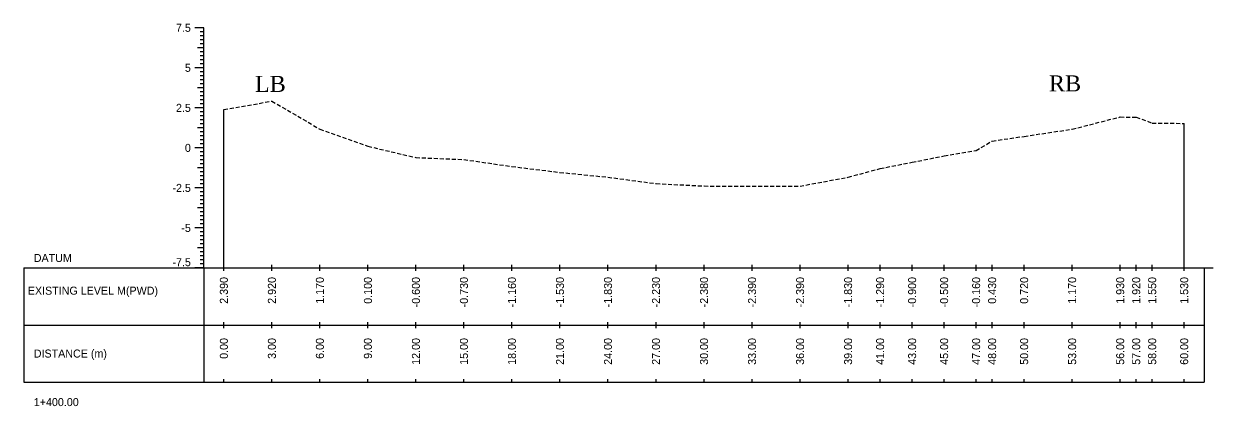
# Model space of a CAD drawing. Header units: inches. Extents: x 2527 to 3799, y -2520 to -1051.
# Drawn here: x 3209.5 to 3283.8, y -1367.1 to -1343.2 of the extents above; entities that cross this region are included whole.
import ezdxf
from ezdxf.enums import TextEntityAlignment as Align

# ---------------------------------------------------------------- set-up
doc = ezdxf.new("R2010")
doc.units = ezdxf.units.IN
doc.header["$MEASUREMENT"] = 0
doc.linetypes.add('HIDDEN', pattern=[0.375, 0.25, -0.125])
doc.layers.add('CS_Drawing', color=7, linetype='Continuous')
doc.layers.add('GL', color=3, linetype='HIDDEN')
doc.styles.add('romans', font='romans.shx')

msp = doc.modelspace()

# ---------------------------------------------------------------- linework, layer by layer
at = {"layer": 'CS_Drawing'}
for p, q in [((3220.741, -1343.485), (3220.179, -1343.485)), ((3220.741, -1343.485), (3220.347, -1343.485)), ((3220.741, -1343.485), (3220.516, -1343.485)), ((3220.741, -1358.485), (3220.741, -1343.485)), ((3220.741, -1343.735), (3220.516, -1343.735)), ((3220.741, -1343.985), (3220.516, -1343.985)), ((3220.741, -1344.235), (3220.516, -1344.235)), ((3220.741, -1344.735), (3220.347, -1344.735)), ((3220.741, -1344.485), (3220.516, -1344.485)), ((3220.741, -1344.735), (3220.516, -1344.735)), ((3220.741, -1344.985), (3220.516, -1344.985)), ((3220.741, -1345.235), (3220.516, -1345.235)), ((3220.741, -1345.485), (3220.516, -1345.485)), ((3220.741, -1345.735), (3220.516, -1345.735)), ((3220.741, -1345.985), (3220.179, -1345.985)), ((3220.741, -1345.985), (3220.347, -1345.985)), ((3220.741, -1345.985), (3220.516, -1345.985)), ((3220.741, -1346.235), (3220.516, -1346.235)), ((3220.741, -1346.485), (3220.516, -1346.485)), ((3220.741, -1347.235), (3220.347, -1347.235)), ((3220.741, -1346.735), (3220.516, -1346.735)), ((3220.741, -1346.985), (3220.516, -1346.985)), ((3220.741, -1347.235), (3220.516, -1347.235)), ((3220.741, -1347.485), (3220.516, -1347.485)), ((3220.741, -1347.735), (3220.516, -1347.735)), ((3220.741, -1347.985), (3220.516, -1347.985)), ((3220.741, -1348.485), (3220.179, -1348.485)), ((3220.741, -1348.485), (3220.347, -1348.485)), ((3220.741, -1348.235), (3220.516, -1348.235)), ((3220.741, -1348.485), (3220.516, -1348.485)), ((3220.741, -1348.735), (3220.516, -1348.735)), ((3221.991, -1358.485), (3221.991, -1348.595)), ((3220.741, -1348.985), (3220.516, -1348.985)), ((3220.741, -1349.235), (3220.516, -1349.235)), ((3220.741, -1349.485), (3220.516, -1349.485)), ((3281.991, -1358.485), (3281.991, -1349.455)), ((3220.741, -1349.735), (3220.347, -1349.735)), ((3220.741, -1349.735), (3220.516, -1349.735)), ((3220.741, -1349.985), (3220.516, -1349.985)), ((3220.741, -1350.235), (3220.516, -1350.235)), ((3220.741, -1350.985), (3220.179, -1350.985)), ((3220.741, -1350.985), (3220.347, -1350.985)), ((3220.741, -1350.485), (3220.516, -1350.485)), ((3220.741, -1350.735), (3220.516, -1350.735)), ((3220.741, -1350.985), (3220.516, -1350.985)), ((3220.741, -1351.235), (3220.516, -1351.235)), ((3220.741, -1351.485), (3220.516, -1351.485)), ((3220.741, -1351.735), (3220.516, -1351.735)), ((3220.741, -1352.235), (3220.347, -1352.235)), ((3220.741, -1351.985), (3220.516, -1351.985)), ((3220.741, -1352.235), (3220.516, -1352.235)), ((3220.741, -1352.485), (3220.516, -1352.485)), ((3220.741, -1352.735), (3220.516, -1352.735)), ((3220.741, -1352.985), (3220.516, -1352.985)), ((3220.741, -1353.485), (3220.179, -1353.485)), ((3220.741, -1353.485), (3220.347, -1353.485)), ((3220.741, -1353.235), (3220.516, -1353.235)), ((3220.741, -1353.485), (3220.516, -1353.485)), ((3220.741, -1353.735), (3220.516, -1353.735)), ((3220.741, -1353.985), (3220.516, -1353.985)), ((3220.741, -1354.235), (3220.516, -1354.235)), ((3220.741, -1354.485), (3220.516, -1354.485)), ((3220.741, -1354.735), (3220.347, -1354.735)), ((3220.741, -1354.735), (3220.516, -1354.735)), ((3220.741, -1354.985), (3220.516, -1354.985)), ((3220.741, -1355.235), (3220.516, -1355.235)), ((3220.741, -1355.985), (3220.179, -1355.985)), ((3220.741, -1355.985), (3220.347, -1355.985)), ((3220.741, -1355.485), (3220.516, -1355.485)), ((3220.741, -1355.735), (3220.516, -1355.735)), ((3220.741, -1355.985), (3220.516, -1355.985)), ((3220.741, -1356.235), (3220.516, -1356.235)), ((3220.741, -1356.485), (3220.516, -1356.485)), ((3220.741, -1356.735), (3220.516, -1356.735)), ((3220.741, -1357.235), (3220.347, -1357.235)), ((3220.741, -1356.985), (3220.516, -1356.985)), ((3220.741, -1357.235), (3220.516, -1357.235)), ((3220.741, -1357.485), (3220.516, -1357.485)), ((3220.741, -1357.735), (3220.516, -1357.735)), ((3220.741, -1357.985), (3220.516, -1357.985)), ((3220.741, -1358.235), (3220.516, -1358.235)), ((3221.991, -1358.673), (3221.991, -1358.298)), ((3224.991, -1358.673), (3224.991, -1358.298)), ((3227.991, -1358.673), (3227.991, -1358.298)), ((3230.991, -1358.673), (3230.991, -1358.298)), ((3233.991, -1358.673), (3233.991, -1358.298)), ((3236.991, -1358.673), (3236.991, -1358.298)), ((3239.991, -1358.673), (3239.991, -1358.298)), ((3242.991, -1358.673), (3242.991, -1358.298)), ((3245.991, -1358.673), (3245.991, -1358.298)), ((3248.991, -1358.673), (3248.991, -1358.298)), ((3251.991, -1358.673), (3251.991, -1358.298)), ((3254.991, -1358.673), (3254.991, -1358.298)), ((3257.991, -1358.673), (3257.991, -1358.298)), ((3260.991, -1358.673), (3260.991, -1358.298)), ((3262.991, -1358.673), (3262.991, -1358.298)), ((3264.991, -1358.673), (3264.991, -1358.298)), ((3266.991, -1358.673), (3266.991, -1358.298)), ((3268.991, -1358.673), (3268.991, -1358.298)), ((3269.991, -1358.673), (3269.991, -1358.298)), ((3271.991, -1358.673), (3271.991, -1358.298)), ((3274.991, -1358.673), (3274.991, -1358.298)), ((3277.991, -1358.673), (3277.991, -1358.298)), ((3278.991, -1358.673), (3278.991, -1358.298)), ((3279.991, -1358.673), (3279.991, -1358.298)), ((3281.991, -1358.673), (3281.991, -1358.298)), ((3209.491, -1358.485), (3220.741, -1358.485)), ((3209.491, -1358.485), (3209.491, -1365.61)), ((3220.741, -1358.485), (3220.179, -1358.485)), ((3220.741, -1358.485), (3220.347, -1358.485)), ((3220.741, -1358.485), (3220.516, -1358.485)), ((3220.741, -1358.485), (3283.241, -1358.485)), ((3220.741, -1358.485), (3220.741, -1365.61)), ((3283.241, -1358.485), (3283.804, -1358.485)), ((3283.241, -1358.485), (3283.635, -1358.485)), ((3283.241, -1358.485), (3283.466, -1358.485)), ((3283.241, -1358.485), (3283.241, -1365.61)), ((3209.491, -1362.048), (3220.741, -1362.048)), ((3220.741, -1362.048), (3283.241, -1362.048)), ((3220.741, -1362.048), (3283.241, -1362.048)), ((3221.991, -1362.235), (3221.991, -1361.86)), ((3224.991, -1362.235), (3224.991, -1361.86)), ((3227.991, -1362.235), (3227.991, -1361.86)), ((3230.991, -1362.235), (3230.991, -1361.86)), ((3233.991, -1362.235), (3233.991, -1361.86)), ((3236.991, -1362.235), (3236.991, -1361.86)), ((3239.991, -1362.235), (3239.991, -1361.86)), ((3242.991, -1362.235), (3242.991, -1361.86)), ((3245.991, -1362.235), (3245.991, -1361.86)), ((3248.991, -1362.235), (3248.991, -1361.86)), ((3251.991, -1362.235), (3251.991, -1361.86)), ((3254.991, -1362.235), (3254.991, -1361.86)), ((3257.991, -1362.235), (3257.991, -1361.86)), ((3260.991, -1362.235), (3260.991, -1361.86)), ((3262.991, -1362.235), (3262.991, -1361.86)), ((3264.991, -1362.235), (3264.991, -1361.86)), ((3266.991, -1362.235), (3266.991, -1361.86)), ((3268.991, -1362.235), (3268.991, -1361.86)), ((3269.991, -1362.235), (3269.991, -1361.86)), ((3271.991, -1362.235), (3271.991, -1361.86)), ((3274.991, -1362.235), (3274.991, -1361.86)), ((3277.991, -1362.235), (3277.991, -1361.86)), ((3278.991, -1362.235), (3278.991, -1361.86)), ((3279.991, -1362.235), (3279.991, -1361.86)), ((3281.991, -1362.235), (3281.991, -1361.86)), ((3209.491, -1365.61), (3220.741, -1365.61)), ((3220.741, -1365.61), (3283.241, -1365.61)), ((3221.991, -1365.61), (3221.991, -1365.423)), ((3224.991, -1365.61), (3224.991, -1365.423)), ((3227.991, -1365.61), (3227.991, -1365.423)), ((3230.991, -1365.61), (3230.991, -1365.423)), ((3233.991, -1365.61), (3233.991, -1365.423)), ((3236.991, -1365.61), (3236.991, -1365.423)), ((3239.991, -1365.61), (3239.991, -1365.423)), ((3242.991, -1365.61), (3242.991, -1365.423)), ((3245.991, -1365.61), (3245.991, -1365.423)), ((3248.991, -1365.61), (3248.991, -1365.423)), ((3251.991, -1365.61), (3251.991, -1365.423)), ((3254.991, -1365.61), (3254.991, -1365.423)), ((3257.991, -1365.61), (3257.991, -1365.423)), ((3260.991, -1365.61), (3260.991, -1365.423)), ((3262.991, -1365.61), (3262.991, -1365.423)), ((3264.991, -1365.61), (3264.991, -1365.423)), ((3266.991, -1365.61), (3266.991, -1365.423)), ((3268.991, -1365.61), (3268.991, -1365.423)), ((3269.991, -1365.61), (3269.991, -1365.423)), ((3271.991, -1365.61), (3271.991, -1365.423)), ((3274.991, -1365.61), (3274.991, -1365.423)), ((3277.991, -1365.61), (3277.991, -1365.423)), ((3278.991, -1365.61), (3278.991, -1365.423)), ((3279.991, -1365.61), (3279.991, -1365.423)), ((3281.991, -1365.61), (3281.991, -1365.423))]:
    msp.add_line(p, q, dxfattribs=at)
at = {"layer": 'GL'}
msp.add_lwpolyline([(3221.991, -1348.595), (3224.991, -1348.065), (3227.991, -1349.815), (3230.991, -1350.885), (3233.991, -1351.585), (3236.991, -1351.715), (3239.991, -1352.145), (3242.991, -1352.515), (3245.991, -1352.815), (3248.991, -1353.215), (3251.991, -1353.365), (3254.991, -1353.375), (3257.991, -1353.375), (3260.991, -1352.815), (3262.991, -1352.275), (3264.991, -1351.885), (3266.991, -1351.485), (3268.991, -1351.145), (3269.991, -1350.555), (3271.991, -1350.265), (3274.991, -1349.815), (3277.991, -1349.055), (3278.991, -1349.065), (3279.991, -1349.435), (3281.991, -1349.455)], dxfattribs=at)

# ---------------------------------------------------------------- texts
at = {"char_height": 1, "width": 87.77218, "attachment_point": 1, "style": 'romans'}
for s, insert in [('{\\fTimes New Roman|b0|i0|c0|p18;LB}', (3223.929, -1346.489)), ('{\\fTimes New Roman|b0|i0|c0|p18;RB}', (3273.537, -1346.457))]:
    msp.add_mtext(s, dxfattribs=dict(at, insert=insert))
at = {"layer": 'CS_Drawing'}
for s, p in [('7.5', (3219.929, -1343.485)), ('5', (3219.929, -1345.985)), ('2.5', (3219.929, -1348.485)), ('0', (3219.929, -1350.985)), ('-2.5', (3219.929, -1353.485)), ('-5', (3219.929, -1355.985))]:
    msp.add_text(s, height=0.5, dxfattribs=at).set_placement(p, align=Align.MIDDLE_RIGHT)
for s, p in [('DATUM', (3210.116, -1357.86)), ('EXISTING LEVEL M(PWD)', (3209.742, -1359.902)), ('DISTANCE (m)', (3210.116, -1363.829)), ('1+400.00', (3210.116, -1366.86))]:
    msp.add_text(s, height=0.5, dxfattribs=at).set_placement(p, align=Align.MIDDLE_LEFT)
msp.add_text('-7.5', height=0.5, dxfattribs=at).set_placement((3219.929, -1358.373), align=Align.RIGHT)
for s, p in [('2.390', (3221.991, -1359.048)), ('2.920', (3224.991, -1359.048)), ('1.170', (3227.991, -1359.048)), ('0.100', (3230.991, -1359.048)), ('-0.600', (3233.991, -1359.048)), ('-0.730', (3236.991, -1359.048)), ('-1.160', (3239.991, -1359.048)), ('-1.530', (3242.991, -1359.048)), ('-1.830', (3245.991, -1359.048)), ('-2.230', (3248.991, -1359.048)), ('-2.380', (3251.991, -1359.048)), ('-2.390', (3254.991, -1359.048)), ('-2.390', (3257.991, -1359.048)), ('-1.830', (3260.991, -1359.048)), ('-1.290', (3262.991, -1359.048)), ('-0.900', (3264.991, -1359.048)), ('-0.500', (3266.991, -1359.048)), ('-0.160', (3268.991, -1359.048)), ('0.430', (3269.991, -1359.048)), ('0.720', (3271.991, -1359.048)), ('1.170', (3274.991, -1359.048)), ('1.930', (3277.991, -1359.048)), ('1.920', (3278.991, -1359.048)), ('1.550', (3279.991, -1359.048)), ('1.530', (3281.991, -1359.048)), ('0.00', (3221.991, -1362.86)), ('3.00', (3224.991, -1362.86)), ('6.00', (3227.991, -1362.86)), ('9.00', (3230.991, -1362.86)), ('12.00', (3233.991, -1362.86)), ('15.00', (3236.991, -1362.86)), ('18.00', (3239.991, -1362.86)), ('21.00', (3242.991, -1362.86)), ('24.00', (3245.991, -1362.86)), ('27.00', (3248.991, -1362.86)), ('30.00', (3251.991, -1362.86)), ('33.00', (3254.991, -1362.86)), ('36.00', (3257.991, -1362.86)), ('39.00', (3260.991, -1362.86)), ('41.00', (3262.991, -1362.86)), ('43.00', (3264.991, -1362.86)), ('45.00', (3266.991, -1362.86)), ('47.00', (3268.991, -1362.86)), ('48.00', (3269.991, -1362.86)), ('50.00', (3271.991, -1362.86)), ('53.00', (3274.991, -1362.86)), ('56.00', (3277.991, -1362.86)), ('57.00', (3278.991, -1362.86)), ('58.00', (3279.991, -1362.86)), ('60.00', (3281.991, -1362.86))]:
    msp.add_text(s, height=0.5, rotation=90, dxfattribs=at).set_placement(p, align=Align.MIDDLE_RIGHT)

doc.saveas('drawing.dxf')
